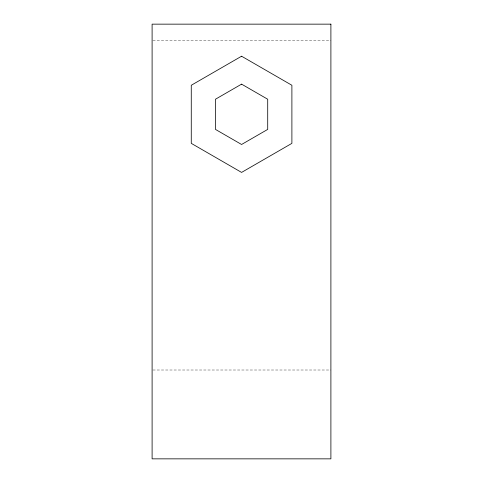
<?xml version="1.0" encoding="UTF-8"?>
<svg xmlns="http://www.w3.org/2000/svg" width="483" height="483" viewBox="0 0 483 483"><rect width="100%" height="100%" fill="white"/><g stroke="black" fill="none" stroke-linecap="round" stroke-linejoin="round"><path stroke-width="0.36" stroke-dasharray="2.42 1.81" d="M152.857 40.481L330.897 40.481M152.857 370.008L330.897 370.008"/><path stroke-width="0.72" d="M241.578 56.221L191.268 85.268L191.268 143.36L241.578 172.413L291.895 143.36L291.895 85.268L241.578 56.221M241.578 84.145L215.454 99.232L215.454 129.402L241.578 144.483L267.709 129.402L267.709 99.232L241.578 84.145M330.897 24.15L152.103 24.15L152.103 458.85L330.897 458.85L330.897 24.15"/></g></svg>
